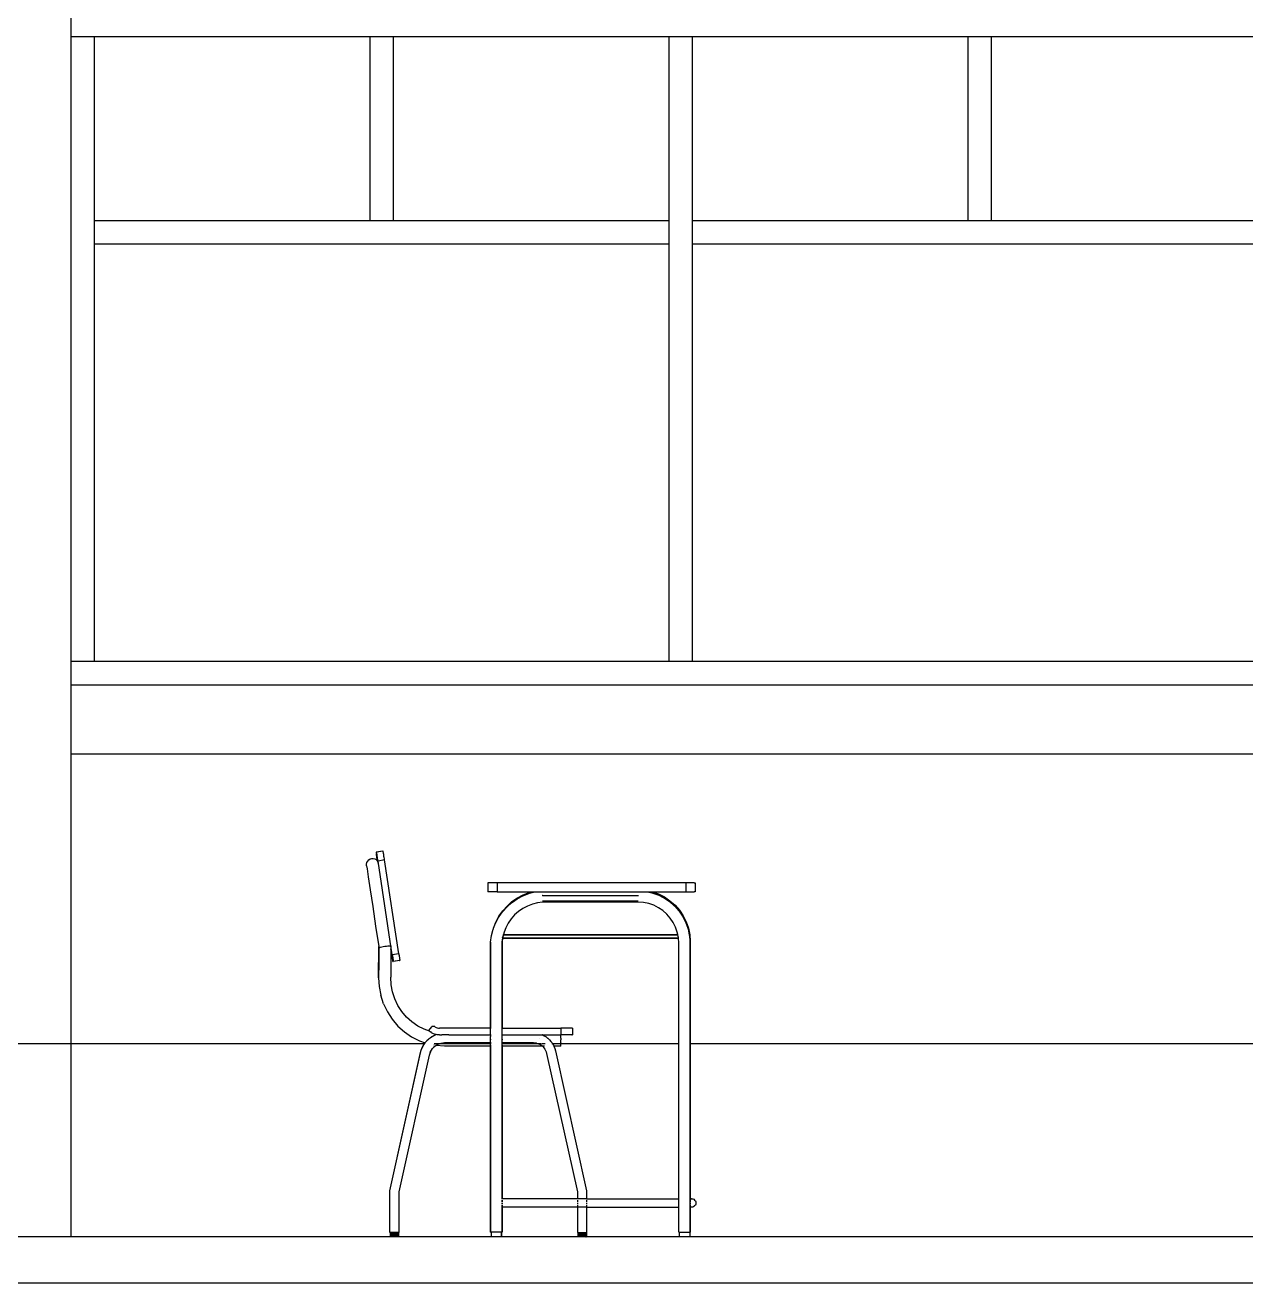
# Model space of a CAD drawing. Header units: metres. Extents: x -16.9 to 18.7, y -3.2 to 1.
# Drawn here: x -11.645 to -8.992, y -3.168 to -0.434 of the extents above; entities that cross this region are included whole.
import ezdxf

# ---------------------------------------------------------------- set-up
doc = ezdxf.new("R2010")
doc.units = ezdxf.units.M
doc.layers.add('SectionCutEdges', color=7, linetype='Continuous')

msp = doc.modelspace()

# ---------------------------------------------------------------- linework, layer by layer
for p, q in [((-11.5449, -0.4591), (-11.5449, -0.4083)), ((-11.4941, -0.4591), (-11.5449, -0.4591)), ((-11.5449, -1.8175), (-11.5449, -0.4591)), ((-11.4941, -0.8591), (-11.4941, -0.4591)), ((-10.8951, -0.4591), (-11.4941, -0.4591)), ((-10.8443, -0.4591), (-10.8951, -0.4591)), ((-10.8951, -0.8591), (-10.8951, -0.4591)), ((-10.8443, -0.8591), (-10.8443, -0.4591)), ((-10.2453, -0.4591), (-10.8443, -0.4591)), ((-10.1945, -0.4591), (-10.2453, -0.4591)), ((-10.2453, -0.8591), (-10.2453, -0.4591)), ((-10.1945, -0.8591), (-10.1945, -0.4591)), ((-9.5955, -0.4591), (-10.1945, -0.4591)), ((-9.5447, -0.4591), (-9.5955, -0.4591)), ((-9.5955, -0.8591), (-9.5955, -0.4591)), ((-9.5447, -0.8591), (-9.5447, -0.4591)), ((-8.9457, -0.4591), (-9.5447, -0.4591)), ((-11.4941, -0.9099), (-11.4941, -0.8591)), ((-10.8951, -0.8591), (-11.4941, -0.8591)), ((-10.8443, -0.8591), (-10.8951, -0.8591)), ((-10.2453, -0.8591), (-10.8443, -0.8591)), ((-10.2453, -0.9099), (-10.2453, -0.8591)), ((-9.5955, -0.8591), (-10.1945, -0.8591)), ((-10.1945, -0.9099), (-10.1945, -0.8591)), ((-9.5447, -0.8591), (-9.5955, -0.8591)), ((-8.9457, -0.8591), (-9.5447, -0.8591)), ((-11.4941, -1.8175), (-11.4941, -0.9099)), ((-10.2453, -0.9099), (-11.4941, -0.9099)), ((-10.2453, -1.8175), (-10.2453, -0.9099)), ((-10.1945, -1.8175), (-10.1945, -0.9099)), ((-8.9457, -0.9099), (-10.1945, -0.9099)), ((-11.5449, -1.8683), (-11.5449, -1.8175)), ((-11.4941, -1.8175), (-11.5449, -1.8175)), ((-10.2453, -1.8175), (-11.4941, -1.8175)), ((-10.1945, -1.8175), (-10.2453, -1.8175)), ((-8.9457, -1.8175), (-10.1945, -1.8175)), ((-11.5449, -1.8683), (-8.8949, -1.8683)), ((-11.5449, -2.0183), (-11.5449, -1.8683)), ((-11.5449, -2.0183), (-8.8949, -2.0183)), ((-11.5449, -2.6483), (-11.5449, -2.0183)), ((-10.8678, -2.2294), (-10.882, -2.2317)), ((-10.8811, -2.2317), (-10.882, -2.2317)), ((-10.882, -2.2317), (-10.882, -2.2319)), ((-10.882, -2.2319), (-10.8819, -2.2324)), ((-10.8819, -2.2324), (-10.8818, -2.2332)), ((-10.8818, -2.2332), (-10.8816, -2.2343)), ((-10.8816, -2.2343), (-10.8814, -2.2358)), ((-10.8802, -2.2438), (-10.8814, -2.2358)), ((-10.8669, -2.2294), (-10.8811, -2.2317)), ((-10.881, -2.2319), (-10.8811, -2.2317)), ((-10.8809, -2.2324), (-10.881, -2.2319)), ((-10.8808, -2.2332), (-10.8809, -2.2324)), ((-10.8806, -2.2344), (-10.8808, -2.2332)), ((-10.8804, -2.2358), (-10.8806, -2.2344)), ((-10.8801, -2.2374), (-10.8804, -2.2358)), ((-10.8798, -2.2394), (-10.8801, -2.2374)), ((-10.8795, -2.2415), (-10.8798, -2.2394)), ((-10.8792, -2.2438), (-10.8795, -2.2415)), ((-10.8669, -2.2294), (-10.8678, -2.2294)), ((-10.8669, -2.2296), (-10.8669, -2.2294)), ((-10.8668, -2.2301), (-10.8669, -2.2296)), ((-10.8666, -2.2309), (-10.8668, -2.2301)), ((-10.8665, -2.232), (-10.8666, -2.2309)), ((-10.8662, -2.2334), (-10.8665, -2.232)), ((-10.866, -2.2351), (-10.8662, -2.2334)), ((-10.8657, -2.237), (-10.866, -2.2351)), ((-10.8653, -2.2392), (-10.8657, -2.237)), ((-10.865, -2.2414), (-10.8653, -2.2392)), ((-10.8646, -2.2438), (-10.865, -2.2414)), ((-10.9029, -2.2578), (-10.9021, -2.2544)), ((-10.9028, -2.2614), (-10.9029, -2.2578)), ((-10.9028, -2.2614), (-10.9019, -2.2679)), ((-10.9021, -2.2544), (-10.9004, -2.2512)), ((-10.9019, -2.2679), (-10.8993, -2.2857)), ((-10.9004, -2.2512), (-10.8981, -2.2486)), ((-10.8981, -2.2486), (-10.8951, -2.2467)), ((-10.8951, -2.2467), (-10.8918, -2.2457)), ((-10.8918, -2.2457), (-10.8884, -2.2456)), ((-10.8884, -2.2456), (-10.885, -2.2465)), ((-10.885, -2.2465), (-10.882, -2.2482)), ((-10.882, -2.2482), (-10.8795, -2.2507)), ((-10.879, -2.2515), (-10.8802, -2.2438)), ((-10.8795, -2.2507), (-10.879, -2.2515)), ((-10.8788, -2.2462), (-10.8792, -2.2438)), ((-10.879, -2.2515), (-10.878, -2.2583)), ((-10.879, -2.2515), (-10.8783, -2.2527)), ((-10.8784, -2.2487), (-10.8788, -2.2462)), ((-10.878, -2.2512), (-10.8784, -2.2487)), ((-10.8639, -2.2489), (-10.878, -2.2512)), ((-10.8469, -2.4549), (-10.878, -2.2512)), ((-10.8642, -2.2463), (-10.8646, -2.2438)), ((-10.8639, -2.2489), (-10.8642, -2.2463)), ((-10.8327, -2.4528), (-10.8639, -2.2489)), ((-10.8993, -2.2857), (-10.8951, -2.3136)), ((-10.8951, -2.3136), (-10.8896, -2.3501)), ((-10.6389, -2.2983), (-10.639, -2.2983)), ((-10.639, -2.2983), (-10.639, -2.3183)), ((-10.6389, -2.3183), (-10.639, -2.3183)), ((-10.6384, -2.2983), (-10.6389, -2.2983)), ((-10.6384, -2.3183), (-10.6389, -2.3183)), ((-10.6375, -2.2983), (-10.6384, -2.2983)), ((-10.6375, -2.3183), (-10.6384, -2.3183)), ((-10.6364, -2.2983), (-10.6375, -2.2983)), ((-10.6364, -2.3183), (-10.6375, -2.3183)), ((-10.6349, -2.2983), (-10.6364, -2.2983)), ((-10.6349, -2.3183), (-10.6364, -2.3183)), ((-10.6332, -2.2983), (-10.6349, -2.2983)), ((-10.6332, -2.3183), (-10.6349, -2.3183)), ((-10.6312, -2.2983), (-10.6332, -2.2983)), ((-10.6312, -2.3183), (-10.6332, -2.3183)), ((-10.629, -2.2983), (-10.6312, -2.2983)), ((-10.629, -2.3183), (-10.6312, -2.3183)), ((-10.6267, -2.2983), (-10.629, -2.2983)), ((-10.6267, -2.3183), (-10.629, -2.3183)), ((-10.6242, -2.2983), (-10.6267, -2.2983)), ((-10.6242, -2.3183), (-10.6267, -2.3183)), ((-10.6216, -2.2983), (-10.6242, -2.2983)), ((-10.6216, -2.3183), (-10.6242, -2.3183)), ((-10.619, -2.2983), (-10.6216, -2.2983)), ((-10.619, -2.3183), (-10.6216, -2.3183)), ((-10.619, -2.2983), (-10.619, -2.3183)), ((-10.209, -2.2983), (-10.619, -2.2983)), ((-10.619, -2.3183), (-10.5451, -2.3183)), ((-10.5633, -2.3269), (-10.55, -2.3217)), ((-10.5626, -2.3246), (-10.5493, -2.3194)), ((-10.55, -2.3217), (-10.5486, -2.3214)), ((-10.5493, -2.3194), (-10.5451, -2.3183)), ((-10.5486, -2.3214), (-10.5371, -2.3183)), ((-10.5451, -2.3183), (-10.5435, -2.3183)), ((-10.5435, -2.3183), (-10.5387, -2.3183)), ((-10.5387, -2.3183), (-10.5371, -2.3183)), ((-10.5371, -2.3183), (-10.5362, -2.3183)), ((-10.5362, -2.3183), (-10.535, -2.3184)), ((-10.535, -2.3183), (-10.5348, -2.3183)), ((-10.535, -2.3184), (-10.5348, -2.3183)), ((-10.5348, -2.3183), (-10.5259, -2.3183)), ((-10.5259, -2.3183), (-10.5218, -2.3183)), ((-10.5218, -2.3183), (-10.3118, -2.3183)), ((-10.3118, -2.3183), (-10.3045, -2.3183)), ((-10.3045, -2.3183), (-10.2976, -2.3183)), ((-10.2976, -2.3183), (-10.2942, -2.3183)), ((-10.2942, -2.3183), (-10.2922, -2.3183)), ((-10.2922, -2.3183), (-10.2831, -2.3202)), ((-10.2922, -2.3183), (-10.2884, -2.3183)), ((-10.2884, -2.3183), (-10.2825, -2.3183)), ((-10.2831, -2.3202), (-10.283, -2.3203)), ((-10.283, -2.3203), (-10.2695, -2.3249)), ((-10.2825, -2.3183), (-10.2825, -2.3183)), ((-10.2825, -2.3183), (-10.2812, -2.3183)), ((-10.2812, -2.3183), (-10.2686, -2.3227)), ((-10.2812, -2.3183), (-10.209, -2.3183)), ((-10.2686, -2.3227), (-10.2555, -2.3292)), ((-10.2064, -2.2983), (-10.209, -2.2983)), ((-10.209, -2.2983), (-10.209, -2.3183)), ((-10.209, -2.3183), (-10.2064, -2.3183)), ((-10.2039, -2.2983), (-10.2064, -2.2983)), ((-10.2064, -2.3183), (-10.2039, -2.3183)), ((-10.2014, -2.2983), (-10.2039, -2.2983)), ((-10.2039, -2.3183), (-10.2014, -2.3183)), ((-10.199, -2.2983), (-10.2014, -2.2983)), ((-10.2014, -2.3183), (-10.199, -2.3183)), ((-10.1969, -2.2983), (-10.199, -2.2983)), ((-10.199, -2.3183), (-10.1969, -2.3183)), ((-10.1949, -2.2983), (-10.1969, -2.2983)), ((-10.1969, -2.3183), (-10.1949, -2.3183)), ((-10.1932, -2.2983), (-10.1949, -2.2983)), ((-10.1949, -2.3183), (-10.1932, -2.3183)), ((-10.1917, -2.2983), (-10.1932, -2.2983)), ((-10.1932, -2.3183), (-10.1917, -2.3183)), ((-10.1906, -2.2983), (-10.1917, -2.2983)), ((-10.1917, -2.3183), (-10.1906, -2.3183)), ((-10.1906, -2.2983), (-10.189, -2.2983)), ((-10.189, -2.3183), (-10.1906, -2.3183)), ((-10.189, -2.2983), (-10.189, -2.3183)), ((-10.8896, -2.3501), (-10.8831, -2.3931)), ((-10.6069, -2.3596), (-10.5975, -2.349)), ((-10.6062, -2.3602), (-10.5982, -2.3513)), ((-10.5982, -2.3513), (-10.5966, -2.3498)), ((-10.5975, -2.349), (-10.5868, -2.3395)), ((-10.5966, -2.3498), (-10.5876, -2.3418)), ((-10.5876, -2.3418), (-10.5859, -2.3406)), ((-10.5868, -2.3395), (-10.5751, -2.3313)), ((-10.5859, -2.3406), (-10.5759, -2.3336)), ((-10.5759, -2.3336), (-10.5746, -2.3329)), ((-10.5751, -2.3313), (-10.5626, -2.3246)), ((-10.5746, -2.3329), (-10.5743, -2.3327)), ((-10.5743, -2.3327), (-10.5633, -2.3269)), ((-10.5531, -2.3491), (-10.5631, -2.3545)), ((-10.5425, -2.3449), (-10.5531, -2.3491)), ((-10.5315, -2.3421), (-10.5425, -2.3449)), ((-10.5203, -2.3405), (-10.5315, -2.3421)), ((-10.5204, -2.326), (-10.5213, -2.3262)), ((-10.5204, -2.326), (-10.5213, -2.3262)), ((-10.5196, -2.3382), (-10.5205, -2.3383)), ((-10.5204, -2.326), (-10.3121, -2.326)), ((-10.5204, -2.326), (-10.3121, -2.326)), ((-10.3126, -2.3405), (-10.5203, -2.3405)), ((-10.3125, -2.3382), (-10.5196, -2.3382)), ((-10.3009, -2.3414), (-10.3126, -2.3405)), ((-10.2897, -2.3438), (-10.3009, -2.3414)), ((-10.2788, -2.3475), (-10.2897, -2.3438)), ((-10.2686, -2.3526), (-10.2788, -2.3475)), ((-10.2695, -2.3249), (-10.2693, -2.325)), ((-10.2693, -2.325), (-10.2567, -2.3313)), ((-10.2567, -2.3313), (-10.2563, -2.3315)), ((-10.2563, -2.3315), (-10.2448, -2.3392)), ((-10.2555, -2.3292), (-10.2434, -2.3374)), ((-10.2448, -2.3392), (-10.2441, -2.3397)), ((-10.2441, -2.3397), (-10.234, -2.3486)), ((-10.2434, -2.3374), (-10.2324, -2.347)), ((-10.234, -2.3486), (-10.2332, -2.3493)), ((-10.2332, -2.3493), (-10.2244, -2.3593)), ((-10.2324, -2.347), (-10.2228, -2.358)), ((-10.6218, -2.3839), (-10.6151, -2.3713)), ((-10.6214, -2.3841), (-10.6158, -2.3736)), ((-10.6158, -2.3736), (-10.6145, -2.3717)), ((-10.6151, -2.3713), (-10.6069, -2.3596)), ((-10.6145, -2.3717), (-10.6077, -2.3619)), ((-10.6077, -2.3619), (-10.6062, -2.3602)), ((-10.5885, -2.377), (-10.595, -2.3864)), ((-10.581, -2.3685), (-10.5885, -2.377)), ((-10.5724, -2.361), (-10.581, -2.3685)), ((-10.5631, -2.3545), (-10.5724, -2.361)), ((-10.2591, -2.359), (-10.2686, -2.3526)), ((-10.2504, -2.3666), (-10.2591, -2.359)), ((-10.2429, -2.3752), (-10.2504, -2.3666)), ((-10.2365, -2.3847), (-10.2429, -2.3752)), ((-10.2244, -2.3593), (-10.2235, -2.3603)), ((-10.2235, -2.3603), (-10.2163, -2.3711)), ((-10.2228, -2.358), (-10.2146, -2.3701)), ((-10.2163, -2.3711), (-10.2154, -2.3724)), ((-10.2154, -2.3724), (-10.2094, -2.3843)), ((-10.2146, -2.3701), (-10.2081, -2.3832)), ((-10.8831, -2.3931), (-10.8764, -2.4372)), ((-10.6314, -2.4132), (-10.6278, -2.3995)), ((-10.6278, -2.3995), (-10.6273, -2.3983)), ((-10.6273, -2.3983), (-10.627, -2.3972)), ((-10.6273, -2.3983), (-10.6269, -2.3972)), ((-10.627, -2.3972), (-10.6218, -2.3839)), ((-10.6269, -2.3972), (-10.6226, -2.3862)), ((-10.6226, -2.3862), (-10.6215, -2.3841)), ((-10.6215, -2.3841), (-10.6214, -2.3841)), ((-10.6041, -2.4059), (-10.6054, -2.4109)), ((-10.6041, -2.4059), (-10.6045, -2.407)), ((-10.6004, -2.3964), (-10.6041, -2.4059)), ((-10.595, -2.3864), (-10.6004, -2.3964)), ((-10.2314, -2.395), (-10.2365, -2.3847)), ((-10.2276, -2.4058), (-10.2314, -2.395)), ((-10.2265, -2.4109), (-10.2276, -2.4058)), ((-10.2094, -2.3843), (-10.2088, -2.3855)), ((-10.2088, -2.3855), (-10.2047, -2.3974)), ((-10.2081, -2.3832), (-10.2033, -2.397)), ((-10.2047, -2.3974), (-10.204, -2.3993)), ((-10.204, -2.3993), (-10.2015, -2.4115)), ((-10.2033, -2.397), (-10.2003, -2.4113)), ((-10.6333, -2.4275), (-10.6314, -2.4132)), ((-10.6333, -2.6145), (-10.6333, -2.4275)), ((-10.6326, -2.6145), (-10.6326, -2.4275)), ((-10.6086, -2.4268), (-10.609, -2.4292)), ((-10.609, -2.4292), (-10.609, -2.6145)), ((-10.6075, -2.4189), (-10.6086, -2.4268)), ((-10.6071, -2.4189), (-10.6082, -2.4269)), ((-10.6082, -2.4269), (-10.6082, -2.6145)), ((-10.608, -2.4189), (-10.6075, -2.4189)), ((-10.6079, -2.4185), (-10.6075, -2.4185)), ((-10.6074, -2.418), (-10.6075, -2.4185)), ((-10.6075, -2.4185), (-10.607, -2.4185)), ((-10.6075, -2.4185), (-10.6075, -2.4189)), ((-10.6075, -2.4189), (-10.6071, -2.4189)), ((-10.6074, -2.418), (-10.6068, -2.4158)), ((-10.607, -2.4185), (-10.6071, -2.4189)), ((-10.6071, -2.4189), (-10.2251, -2.4189)), ((-10.6067, -2.4158), (-10.607, -2.4185)), ((-10.607, -2.4185), (-10.2251, -2.4185)), ((-10.6067, -2.4154), (-10.6068, -2.4158)), ((-10.6065, -2.4144), (-10.6067, -2.4154)), ((-10.6057, -2.4114), (-10.6065, -2.4144)), ((-10.6055, -2.4114), (-10.6063, -2.4144)), ((-10.6056, -2.4109), (-10.6057, -2.4114)), ((-10.6057, -2.4114), (-10.6055, -2.4114)), ((-10.6045, -2.407), (-10.6056, -2.4109)), ((-10.6056, -2.4109), (-10.6054, -2.4109)), ((-10.6054, -2.4109), (-10.6055, -2.4114)), ((-10.6055, -2.4114), (-10.2264, -2.4114)), ((-10.6054, -2.4109), (-10.2265, -2.4109)), ((-10.2264, -2.4114), (-10.2265, -2.4109)), ((-10.2258, -2.4144), (-10.2264, -2.4114)), ((-10.2256, -2.4154), (-10.2258, -2.4144)), ((-10.2255, -2.4158), (-10.2256, -2.4154)), ((-10.2252, -2.417), (-10.2255, -2.4158)), ((-10.2251, -2.4185), (-10.2252, -2.417)), ((-10.2251, -2.4185), (-10.2247, -2.4185)), ((-10.2251, -2.4189), (-10.2251, -2.4185)), ((-10.2243, -2.4288), (-10.2251, -2.4189)), ((-10.2251, -2.4189), (-10.2247, -2.4189)), ((-10.2243, -2.6483), (-10.2243, -2.4288)), ((-10.2015, -2.4115), (-10.2011, -2.4136)), ((-10.2011, -2.4136), (-10.2001, -2.4256)), ((-10.2003, -2.4113), (-10.1992, -2.4256)), ((-10.2001, -2.4256), (-10.2, -2.4279)), ((-10.2, -2.4279), (-10.2, -2.6483)), ((-10.1992, -2.4256), (-10.1992, -2.6483)), ((-10.8768, -2.5048), (-10.8764, -2.4372)), ((-10.8764, -2.4372), (-10.876, -2.4401)), ((-10.876, -2.4401), (-10.8764, -2.4725)), ((-10.876, -2.4401), (-10.8759, -2.4401)), ((-10.8759, -2.4401), (-10.8756, -2.4396)), ((-10.8756, -2.4396), (-10.8743, -2.4391)), ((-10.8743, -2.4391), (-10.8723, -2.4384)), ((-10.8723, -2.4384), (-10.8696, -2.4378)), ((-10.8696, -2.4378), (-10.8665, -2.4371)), ((-10.8665, -2.4371), (-10.8631, -2.4365)), ((-10.8631, -2.4365), (-10.8597, -2.436)), ((-10.8597, -2.436), (-10.8566, -2.4356)), ((-10.8566, -2.4356), (-10.8538, -2.4354)), ((-10.8538, -2.4354), (-10.8517, -2.4354)), ((-10.8517, -2.4354), (-10.8504, -2.4355)), ((-10.8504, -2.4355), (-10.8499, -2.4358)), ((-10.8504, -2.439), (-10.8504, -2.4392)), ((-10.8499, -2.4421), (-10.8504, -2.5039)), ((-10.8499, -2.4358), (-10.8499, -2.4421)), ((-10.8468, -2.4629), (-10.8499, -2.4421)), ((-10.8327, -2.4528), (-10.8469, -2.4549)), ((-10.8469, -2.4549), (-10.8466, -2.4568)), ((-10.8466, -2.4568), (-10.8464, -2.4587)), ((-10.8464, -2.4587), (-10.8461, -2.4605)), ((-10.8461, -2.4605), (-10.8458, -2.4622)), ((-10.8327, -2.4528), (-10.8324, -2.4547)), ((-10.8324, -2.4547), (-10.8321, -2.4566)), ((-10.8321, -2.4566), (-10.8319, -2.4584)), ((-10.8319, -2.4584), (-10.8316, -2.4601)), ((-10.8316, -2.4601), (-10.8314, -2.4617)), ((-10.8764, -2.4725), (-10.8768, -2.5048)), ((-10.8461, -2.4672), (-10.8468, -2.4629)), ((-10.8459, -2.4682), (-10.8461, -2.4672)), ((-10.8458, -2.4689), (-10.8459, -2.4682)), ((-10.8458, -2.4622), (-10.8456, -2.4637)), ((-10.8457, -2.4693), (-10.8458, -2.4689)), ((-10.8458, -2.4694), (-10.8457, -2.4697)), ((-10.8458, -2.4694), (-10.8457, -2.4697)), ((-10.8457, -2.4694), (-10.8457, -2.4693)), ((-10.8457, -2.4694), (-10.8447, -2.4694)), ((-10.8457, -2.4694), (-10.8457, -2.4697)), ((-10.8457, -2.4694), (-10.8457, -2.4697)), ((-10.8456, -2.4637), (-10.8454, -2.4652)), ((-10.8454, -2.4652), (-10.8452, -2.4664)), ((-10.8452, -2.4664), (-10.845, -2.4675)), ((-10.845, -2.4675), (-10.8449, -2.4683)), ((-10.8449, -2.4683), (-10.8448, -2.4689)), ((-10.8315, -2.4674), (-10.8448, -2.4693)), ((-10.8448, -2.4689), (-10.8448, -2.4693)), ((-10.8448, -2.4693), (-10.8447, -2.4694)), ((-10.8305, -2.4674), (-10.8447, -2.4694)), ((-10.8447, -2.4697), (-10.8447, -2.4694)), ((-10.8447, -2.4697), (-10.8447, -2.4694)), ((-10.8315, -2.4674), (-10.8305, -2.4674)), ((-10.8314, -2.4617), (-10.8312, -2.4631)), ((-10.8312, -2.4631), (-10.831, -2.4644)), ((-10.831, -2.4644), (-10.8308, -2.4654)), ((-10.8308, -2.4654), (-10.8307, -2.4663)), ((-10.8307, -2.4663), (-10.8306, -2.4669)), ((-10.8306, -2.4669), (-10.8305, -2.4673)), ((-10.8305, -2.4673), (-10.8305, -2.4674)), ((-10.8768, -2.5048), (-10.8756, -2.5238)), ((-10.8494, -2.5203), (-10.8504, -2.5039)), ((-10.8756, -2.5238), (-10.8719, -2.543)), ((-10.8659, -2.5615), (-10.8719, -2.543)), ((-10.8464, -2.5359), (-10.8494, -2.5203)), ((-10.8414, -2.551), (-10.8464, -2.5359)), ((-10.8659, -2.5615), (-10.8575, -2.579)), ((-10.8346, -2.5653), (-10.8414, -2.551)), ((-10.8261, -2.5785), (-10.8346, -2.5653)), ((-10.8575, -2.579), (-10.8471, -2.5952)), ((-10.8471, -2.5952), (-10.8347, -2.6099)), ((-10.816, -2.5905), (-10.8261, -2.5785)), ((-10.8044, -2.601), (-10.816, -2.5905)), ((-10.8347, -2.6099), (-10.8205, -2.6228)), ((-10.8205, -2.6228), (-10.8049, -2.6336)), ((-10.7917, -2.6099), (-10.8044, -2.601)), ((-10.7779, -2.6169), (-10.7917, -2.6099)), ((-10.7659, -2.6211), (-10.7779, -2.6169)), ((-10.7678, -2.6194), (-10.7612, -2.6116)), ((-10.7659, -2.6211), (-10.7678, -2.6194)), ((-10.7651, -2.6219), (-10.7659, -2.6211)), ((-10.7651, -2.6219), (-10.7636, -2.6229)), ((-10.7617, -2.6242), (-10.7636, -2.6229)), ((-10.7614, -2.6245), (-10.7617, -2.6242)), ((-10.7573, -2.6266), (-10.7614, -2.6245)), ((-10.7607, -2.6113), (-10.7612, -2.6116)), ((-10.7601, -2.6111), (-10.7607, -2.6113)), ((-10.7596, -2.6109), (-10.7601, -2.6111)), ((-10.759, -2.6108), (-10.7596, -2.6109)), ((-10.7583, -2.6107), (-10.759, -2.6108)), ((-10.7577, -2.6106), (-10.7583, -2.6107)), ((-10.7571, -2.6107), (-10.7577, -2.6106)), ((-10.7565, -2.6108), (-10.7571, -2.6107)), ((-10.7559, -2.6109), (-10.7565, -2.6108)), ((-10.7553, -2.6111), (-10.7559, -2.6109)), ((-10.7548, -2.6113), (-10.7553, -2.6111)), ((-10.7542, -2.6116), (-10.7548, -2.6113)), ((-10.7542, -2.6116), (-10.7519, -2.6129)), ((-10.7519, -2.6129), (-10.7493, -2.6137)), ((-10.7493, -2.6137), (-10.7468, -2.6143)), ((-10.7468, -2.6143), (-10.7441, -2.6145)), ((-10.7239, -2.6145), (-10.7441, -2.6145)), ((-10.6333, -2.6145), (-10.7239, -2.6145)), ((-10.6326, -2.6145), (-10.6333, -2.6145)), ((-10.6333, -2.6292), (-10.6333, -2.6145)), ((-10.6317, -2.6145), (-10.6326, -2.6145)), ((-10.609, -2.6145), (-10.6094, -2.6145)), ((-10.6086, -2.6145), (-10.609, -2.6145)), ((-10.609, -2.6145), (-10.609, -2.6292)), ((-10.6082, -2.6145), (-10.6086, -2.6145)), ((-10.6082, -2.6145), (-10.4807, -2.6145)), ((-10.4807, -2.6145), (-10.4807, -2.6292)), ((-10.4774, -2.6145), (-10.4807, -2.6145)), ((-10.4742, -2.6145), (-10.4774, -2.6145)), ((-10.4711, -2.6145), (-10.4742, -2.6145)), ((-10.4681, -2.6145), (-10.4711, -2.6145)), ((-10.4654, -2.6145), (-10.4681, -2.6145)), ((-10.4629, -2.6145), (-10.4654, -2.6145)), ((-10.4607, -2.6145), (-10.4629, -2.6145)), ((-10.4589, -2.6145), (-10.4607, -2.6145)), ((-10.4574, -2.6145), (-10.4589, -2.6145)), ((-10.4564, -2.6145), (-10.4574, -2.6145)), ((-10.4555, -2.6145), (-10.4564, -2.6145)), ((-10.4555, -2.6145), (-10.4555, -2.6292)), ((-11.5449, -2.6483), (-11.7449, -2.6483)), ((-11.5449, -3.0683), (-11.5449, -2.6483)), ((-10.777, -2.6483), (-11.5449, -2.6483)), ((-10.8049, -2.6336), (-10.788, -2.6423)), ((-10.788, -2.6423), (-10.7758, -2.6466)), ((-10.7817, -2.6564), (-10.7788, -2.651)), ((-10.7816, -2.6564), (-10.7787, -2.6511)), ((-10.7788, -2.651), (-10.777, -2.6483)), ((-10.7787, -2.651), (-10.7769, -2.6483)), ((-10.7787, -2.6511), (-10.7787, -2.651)), ((-10.777, -2.6483), (-10.7758, -2.6466)), ((-10.7769, -2.6483), (-10.777, -2.6483)), ((-10.7769, -2.6483), (-10.7757, -2.6466)), ((-10.7766, -2.6483), (-10.7769, -2.6483)), ((-10.7758, -2.6466), (-10.7757, -2.6466)), ((-10.7757, -2.6466), (-10.7754, -2.6462)), ((-10.7757, -2.6466), (-10.7755, -2.6467)), ((-10.7755, -2.6467), (-10.7754, -2.6467)), ((-10.7754, -2.6462), (-10.7753, -2.646)), ((-10.7753, -2.646), (-10.7745, -2.6451)), ((-10.7745, -2.6451), (-10.773, -2.6433)), ((-10.773, -2.6433), (-10.7713, -2.6414)), ((-10.7713, -2.6414), (-10.7709, -2.641)), ((-10.7709, -2.641), (-10.7682, -2.6385)), ((-10.7682, -2.6385), (-10.7674, -2.6378)), ((-10.7674, -2.6378), (-10.7668, -2.6372)), ((-10.7668, -2.6372), (-10.7647, -2.6357)), ((-10.7648, -2.6357), (-10.762, -2.6337)), ((-10.7647, -2.6357), (-10.762, -2.6337)), ((-10.762, -2.6337), (-10.7607, -2.6329)), ((-10.762, -2.6337), (-10.7619, -2.6337)), ((-10.7619, -2.6337), (-10.7606, -2.6329)), ((-10.7606, -2.6329), (-10.7567, -2.6307)), ((-10.753, -2.6281), (-10.7573, -2.6266)), ((-10.7567, -2.6307), (-10.7562, -2.6305)), ((-10.756, -2.6515), (-10.7565, -2.6514)), ((-10.7562, -2.6305), (-10.7517, -2.6285)), ((-10.7532, -2.6483), (-10.7561, -2.6483)), ((-10.7559, -2.6515), (-10.756, -2.6515)), ((-10.7544, -2.6536), (-10.7525, -2.6522)), ((-10.7543, -2.6536), (-10.7524, -2.6522)), ((-10.7514, -2.6284), (-10.753, -2.6281)), ((-10.7525, -2.6522), (-10.7529, -2.6521)), ((-10.7525, -2.6522), (-10.7517, -2.6516)), ((-10.7524, -2.6522), (-10.7525, -2.6522)), ((-10.7524, -2.6522), (-10.7517, -2.6517)), ((-10.7517, -2.6524), (-10.7524, -2.6522)), ((-10.7512, -2.6484), (-10.7523, -2.6483)), ((-10.7517, -2.6285), (-10.7514, -2.6284)), ((-10.7517, -2.6517), (-10.7512, -2.6514)), ((-10.7334, -2.6536), (-10.7517, -2.6524)), ((-10.7488, -2.6289), (-10.7514, -2.6284)), ((-10.7453, -2.6483), (-10.7512, -2.6484)), ((-10.7512, -2.6514), (-10.7499, -2.6506)), ((-10.7499, -2.6506), (-10.748, -2.6495)), ((-10.749, -2.6307), (-10.749, -2.6306)), ((-10.7486, -2.629), (-10.7488, -2.6289)), ((-10.7446, -2.6292), (-10.7486, -2.629)), ((-10.748, -2.6495), (-10.7462, -2.6487)), ((-10.7462, -2.6487), (-10.7461, -2.6487)), ((-10.7461, -2.6487), (-10.7453, -2.6483)), ((-10.7453, -2.6483), (-10.7452, -2.6483)), ((-10.7452, -2.6483), (-10.7446, -2.6481)), ((-10.6333, -2.6483), (-10.7452, -2.6483)), ((-10.744, -2.6292), (-10.7446, -2.6292)), ((-10.7446, -2.6481), (-10.7445, -2.6481)), ((-10.7445, -2.6481), (-10.7411, -2.647)), ((-10.744, -2.6292), (-10.7392, -2.6292)), ((-10.7411, -2.647), (-10.741, -2.647)), ((-10.741, -2.647), (-10.7374, -2.6464)), ((-10.7239, -2.6292), (-10.7392, -2.6292)), ((-10.7374, -2.6464), (-10.7373, -2.6464)), ((-10.7373, -2.6464), (-10.7333, -2.6461)), ((-10.7333, -2.6461), (-10.7332, -2.6461)), ((-10.7332, -2.6461), (-10.6333, -2.6461)), ((-10.7239, -2.6292), (-10.6333, -2.6292)), ((-10.6333, -2.6302), (-10.6333, -2.6292)), ((-10.6333, -2.6292), (-10.6326, -2.6292)), ((-10.6333, -2.6302), (-10.6333, -2.6327)), ((-10.6333, -2.633), (-10.6333, -2.6327)), ((-10.6333, -2.6354), (-10.6333, -2.633)), ((-10.6333, -2.6382), (-10.6333, -2.6354)), ((-10.6333, -2.6399), (-10.6333, -2.6382)), ((-10.6333, -2.6407), (-10.6333, -2.6399)), ((-10.6333, -2.6429), (-10.6333, -2.6407)), ((-10.6333, -2.6434), (-10.6333, -2.6429)), ((-10.6333, -2.6457), (-10.6333, -2.6434)), ((-10.6333, -2.6461), (-10.6333, -2.6457)), ((-10.6333, -2.6461), (-10.6317, -2.6461)), ((-10.6333, -2.6467), (-10.6333, -2.6461)), ((-10.6333, -2.6483), (-10.6333, -2.6467)), ((-10.6333, -2.6496), (-10.6333, -2.6483)), ((-10.6326, -2.6483), (-10.6333, -2.6483)), ((-10.6333, -2.6518), (-10.6333, -2.6496)), ((-10.6333, -2.6536), (-10.6333, -2.6518)), ((-10.6326, -2.6302), (-10.6326, -2.6292)), ((-10.6326, -2.6292), (-10.6317, -2.6292)), ((-10.6326, -2.6399), (-10.6326, -2.6382)), ((-10.6326, -2.6483), (-10.6326, -2.6467)), ((-10.6326, -2.6496), (-10.6326, -2.6483)), ((-10.6317, -2.6483), (-10.6326, -2.6483)), ((-10.6326, -2.6536), (-10.6326, -2.6518)), ((-10.6094, -2.6292), (-10.609, -2.6292)), ((-10.6094, -2.6461), (-10.609, -2.6461)), ((-10.609, -2.6292), (-10.6086, -2.6292)), ((-10.609, -2.6292), (-10.609, -2.6302)), ((-10.609, -2.6302), (-10.609, -2.6327)), ((-10.609, -2.6327), (-10.609, -2.633)), ((-10.609, -2.633), (-10.609, -2.6354)), ((-10.609, -2.6354), (-10.609, -2.6382)), ((-10.609, -2.6382), (-10.609, -2.6399)), ((-10.609, -2.6399), (-10.609, -2.6407)), ((-10.609, -2.6407), (-10.609, -2.6429)), ((-10.609, -2.6429), (-10.609, -2.6434)), ((-10.609, -2.6434), (-10.609, -2.6457)), ((-10.609, -2.6457), (-10.609, -2.6461)), ((-10.609, -2.6461), (-10.5399, -2.6461)), ((-10.609, -2.6461), (-10.609, -2.6467)), ((-10.609, -2.6467), (-10.609, -2.6496)), ((-10.609, -2.6496), (-10.609, -2.6518)), ((-10.609, -2.6518), (-10.609, -2.6536)), ((-10.6086, -2.6292), (-10.6082, -2.6292)), ((-10.6082, -2.6292), (-10.6082, -2.6302)), ((-10.6082, -2.6292), (-10.5347, -2.6292)), ((-10.6082, -2.6382), (-10.6082, -2.6399)), ((-10.6082, -2.6467), (-10.6082, -2.6483)), ((-10.529, -2.6483), (-10.6082, -2.6483)), ((-10.6082, -2.6483), (-10.6082, -2.6496)), ((-10.6082, -2.6518), (-10.6082, -2.6536)), ((-10.5399, -2.6461), (-10.5364, -2.6463)), ((-10.5364, -2.6463), (-10.5341, -2.6467)), ((-10.5347, -2.6292), (-10.5345, -2.6292)), ((-10.5345, -2.6292), (-10.5297, -2.6292)), ((-10.5341, -2.6467), (-10.534, -2.6467)), ((-10.534, -2.6467), (-10.5334, -2.6469)), ((-10.5334, -2.6469), (-10.5332, -2.6469)), ((-10.5332, -2.6469), (-10.5303, -2.6478)), ((-10.5303, -2.6478), (-10.5302, -2.6478)), ((-10.5302, -2.6478), (-10.529, -2.6483)), ((-10.5297, -2.6292), (-10.524, -2.6292)), ((-10.5289, -2.6483), (-10.529, -2.6483)), ((-10.5231, -2.6483), (-10.5289, -2.6483)), ((-10.5289, -2.6483), (-10.5273, -2.6491)), ((-10.5273, -2.6491), (-10.5264, -2.6496)), ((-10.5273, -2.6491), (-10.5272, -2.6491)), ((-10.5272, -2.6491), (-10.5263, -2.6496)), ((-10.5269, -2.6377), (-10.5269, -2.6377)), ((-10.5263, -2.6496), (-10.5244, -2.6507)), ((-10.5244, -2.6507), (-10.5229, -2.6518)), ((-10.524, -2.6292), (-10.5239, -2.6292)), ((-10.5239, -2.6292), (-10.5214, -2.6292)), ((-10.523, -2.6518), (-10.5219, -2.6526)), ((-10.5229, -2.6518), (-10.5219, -2.6525)), ((-10.5187, -2.6483), (-10.5222, -2.6483)), ((-10.5219, -2.6525), (-10.5218, -2.6526)), ((-10.5207, -2.6292), (-10.5214, -2.6292)), ((-10.5207, -2.6292), (-10.5186, -2.6302)), ((-10.5207, -2.6292), (-10.4809, -2.6292)), ((-10.5186, -2.6483), (-10.5187, -2.6483)), ((-10.5186, -2.6302), (-10.5186, -2.6302)), ((-10.5186, -2.6302), (-10.5185, -2.6302)), ((-10.515, -2.6483), (-10.5186, -2.6483)), ((-10.5185, -2.6302), (-10.5184, -2.6302)), ((-10.5184, -2.6302), (-10.5137, -2.6329)), ((-10.5137, -2.6329), (-10.5135, -2.633)), ((-10.5135, -2.633), (-10.5093, -2.6362)), ((-10.5093, -2.6362), (-10.5091, -2.6363)), ((-10.5092, -2.6363), (-10.5054, -2.6399)), ((-10.5091, -2.6363), (-10.5053, -2.6399)), ((-10.5053, -2.6399), (-10.5052, -2.64)), ((-10.5052, -2.64), (-10.5022, -2.6434)), ((-10.5022, -2.6434), (-10.5015, -2.6442)), ((-10.5015, -2.6442), (-10.4998, -2.6467)), ((-10.4992, -2.6483), (-10.5002, -2.6483)), ((-10.4998, -2.6467), (-10.4987, -2.6483)), ((-10.4809, -2.6483), (-10.4987, -2.6483)), ((-10.4987, -2.6483), (-10.4984, -2.6488)), ((-10.4985, -2.6488), (-10.4981, -2.6496)), ((-10.4984, -2.6488), (-10.498, -2.6496)), ((-10.498, -2.6496), (-10.4968, -2.6518)), ((-10.4969, -2.6518), (-10.4959, -2.6536)), ((-10.4968, -2.6518), (-10.4958, -2.6536)), ((-10.4809, -2.6302), (-10.4809, -2.6292)), ((-10.4809, -2.6292), (-10.4807, -2.6292)), ((-10.4809, -2.633), (-10.4809, -2.6302)), ((-10.4809, -2.6363), (-10.4809, -2.633)), ((-10.4809, -2.6363), (-10.4809, -2.6399)), ((-10.4809, -2.6434), (-10.4809, -2.6399)), ((-10.4809, -2.6467), (-10.4809, -2.6434)), ((-10.4809, -2.6467), (-10.4809, -2.6483)), ((-10.4809, -2.6483), (-10.4809, -2.6496)), ((-10.2243, -2.6483), (-10.4809, -2.6483)), ((-10.4809, -2.6518), (-10.4809, -2.6496)), ((-10.4809, -2.6536), (-10.4809, -2.6518)), ((-10.4774, -2.6292), (-10.4807, -2.6292)), ((-10.4742, -2.6292), (-10.4774, -2.6292)), ((-10.4711, -2.6292), (-10.4742, -2.6292)), ((-10.4681, -2.6292), (-10.4711, -2.6292)), ((-10.4654, -2.6292), (-10.4681, -2.6292)), ((-10.4629, -2.6292), (-10.4654, -2.6292)), ((-10.4607, -2.6292), (-10.4629, -2.6292)), ((-10.4589, -2.6292), (-10.4607, -2.6292)), ((-10.4574, -2.6292), (-10.4589, -2.6292)), ((-10.4564, -2.6292), (-10.4574, -2.6292)), ((-10.4564, -2.6292), (-10.4555, -2.6292)), ((-10.2239, -2.6483), (-10.2243, -2.6483)), ((-10.2243, -2.9855), (-10.2243, -2.6483)), ((-10.2, -2.6483), (-10.2004, -2.6483)), ((-10.1992, -2.6483), (-10.2, -2.6483)), ((-10.2, -2.6483), (-10.2, -2.9855)), ((-8.8949, -2.6483), (-10.1992, -2.6483)), ((-10.1992, -2.6483), (-10.1992, -2.9855)), ((-10.8525, -2.9682), (-10.7856, -2.6678)), ((-10.8524, -2.9682), (-10.7855, -2.6679)), ((-10.8323, -2.9706), (-10.766, -2.6731)), ((-10.7856, -2.6678), (-10.784, -2.6622)), ((-10.7855, -2.6678), (-10.7839, -2.6622)), ((-10.7855, -2.6679), (-10.7855, -2.6678)), ((-10.784, -2.6622), (-10.7817, -2.6564)), ((-10.7839, -2.6622), (-10.7816, -2.6565)), ((-10.7839, -2.6622), (-10.7839, -2.6622)), ((-10.7816, -2.6565), (-10.7816, -2.6564)), ((-10.766, -2.6731), (-10.7649, -2.6691)), ((-10.765, -2.6691), (-10.7636, -2.6656)), ((-10.7649, -2.6691), (-10.7635, -2.6656)), ((-10.7636, -2.6656), (-10.7618, -2.6622)), ((-10.7635, -2.6656), (-10.7617, -2.6622)), ((-10.7618, -2.6622), (-10.7617, -2.6621)), ((-10.7617, -2.6622), (-10.7595, -2.6591)), ((-10.7595, -2.6591), (-10.757, -2.6562)), ((-10.7571, -2.6561), (-10.7544, -2.6536)), ((-10.757, -2.6562), (-10.7543, -2.6536)), ((-10.6333, -2.6536), (-10.7334, -2.6536)), ((-10.6333, -3.0583), (-10.6333, -2.6536)), ((-10.6326, -2.6536), (-10.6333, -2.6536)), ((-10.6326, -3.0583), (-10.6326, -2.6536)), ((-10.6317, -2.6536), (-10.6326, -2.6536)), ((-10.609, -2.6536), (-10.6094, -2.6536)), ((-10.609, -2.6536), (-10.609, -2.9855)), ((-10.6086, -2.6536), (-10.609, -2.6536)), ((-10.6082, -2.6536), (-10.6086, -2.6536)), ((-10.6082, -2.6536), (-10.6082, -2.9855)), ((-10.5208, -2.6536), (-10.6082, -2.6536)), ((-10.5219, -2.6526), (-10.5208, -2.6536)), ((-10.5218, -2.6526), (-10.5207, -2.6536)), ((-10.5208, -2.6536), (-10.5195, -2.6548)), ((-10.5207, -2.6536), (-10.5208, -2.6536)), ((-10.5207, -2.6536), (-10.5195, -2.6547)), ((-10.5186, -2.6536), (-10.5207, -2.6536)), ((-10.5195, -2.6547), (-10.5194, -2.6548)), ((-10.5195, -2.6548), (-10.5174, -2.6573)), ((-10.5194, -2.6548), (-10.5173, -2.6572)), ((-10.5185, -2.6536), (-10.5186, -2.6536)), ((-10.5164, -2.6536), (-10.5183, -2.6536)), ((-10.5174, -2.6573), (-10.5155, -2.66)), ((-10.5173, -2.6572), (-10.5173, -2.6573)), ((-10.5173, -2.6573), (-10.5155, -2.6599)), ((-10.5163, -2.6536), (-10.5164, -2.6536)), ((-10.5155, -2.6599), (-10.5154, -2.66)), ((-10.5155, -2.66), (-10.514, -2.6629)), ((-10.5154, -2.66), (-10.5139, -2.6628)), ((-10.514, -2.6629), (-10.5128, -2.6659)), ((-10.5139, -2.6628), (-10.5139, -2.6629)), ((-10.5139, -2.6629), (-10.5126, -2.6659)), ((-10.5128, -2.6659), (-10.5118, -2.6694)), ((-10.5126, -2.6659), (-10.5117, -2.6694)), ((-10.5118, -2.6694), (-10.4447, -2.9706)), ((-10.5117, -2.6694), (-10.4446, -2.9706)), ((-10.5117, -2.6694), (-10.5117, -2.6694)), ((-10.4959, -2.6536), (-10.4961, -2.6536)), ((-10.4959, -2.6536), (-10.4958, -2.6537)), ((-10.4958, -2.6536), (-10.4959, -2.6536)), ((-10.4958, -2.6536), (-10.4957, -2.6537)), ((-10.4809, -2.6536), (-10.4958, -2.6536)), ((-10.4958, -2.6537), (-10.4937, -2.659)), ((-10.4957, -2.6537), (-10.4936, -2.659)), ((-10.4937, -2.659), (-10.4937, -2.659)), ((-10.4936, -2.659), (-10.4922, -2.6641)), ((-10.4922, -2.6641), (-10.4245, -2.9682)), ((-10.8525, -3.0585), (-10.8525, -2.9682)), ((-10.8524, -3.0585), (-10.8524, -2.9682)), ((-10.8323, -3.0585), (-10.8323, -2.9706)), ((-10.4447, -2.9706), (-10.4447, -2.9855)), ((-10.4446, -2.9706), (-10.4446, -2.9855)), ((-10.4246, -2.9682), (-10.4246, -2.9855)), ((-10.4245, -2.9682), (-10.4245, -2.9855)), ((-10.609, -2.9855), (-10.6094, -2.9855)), ((-10.609, -3.0038), (-10.6094, -3.0038)), ((-10.609, -2.9855), (-10.609, -2.9867)), ((-10.6086, -2.9855), (-10.609, -2.9855)), ((-10.609, -2.9882), (-10.609, -2.9923)), ((-10.609, -2.9947), (-10.609, -2.997)), ((-10.609, -2.9992), (-10.609, -3.0026)), ((-10.609, -3.0035), (-10.609, -3.0038)), ((-10.609, -3.0038), (-10.609, -3.0583)), ((-10.6086, -3.0038), (-10.609, -3.0038)), ((-10.6082, -2.9855), (-10.6086, -2.9855)), ((-10.6082, -3.0038), (-10.6086, -3.0038)), ((-10.4447, -2.9855), (-10.6082, -2.9855)), ((-10.6082, -2.9855), (-10.6082, -2.9867)), ((-10.6082, -2.9882), (-10.6082, -2.9923)), ((-10.6082, -2.9947), (-10.6082, -2.997)), ((-10.6082, -2.9992), (-10.6082, -3.0026)), ((-10.6082, -3.0035), (-10.6082, -3.0038)), ((-10.4447, -3.0038), (-10.6082, -3.0038)), ((-10.6082, -3.0038), (-10.6082, -3.0583)), ((-10.4447, -2.9855), (-10.4447, -2.9867)), ((-10.4446, -2.9855), (-10.4447, -2.9855)), ((-10.4447, -2.9882), (-10.4447, -2.9923)), ((-10.4447, -2.9947), (-10.4447, -2.997)), ((-10.4447, -2.9992), (-10.4447, -3.0026)), ((-10.4447, -3.0035), (-10.4447, -3.0038)), ((-10.4447, -3.0038), (-10.4447, -3.0585)), ((-10.4446, -3.0038), (-10.4447, -3.0038)), ((-10.4446, -2.9855), (-10.4446, -2.9867)), ((-10.4442, -2.9855), (-10.4446, -2.9855)), ((-10.4446, -2.9882), (-10.4446, -2.9923)), ((-10.4446, -2.9947), (-10.4446, -2.997)), ((-10.4446, -2.9992), (-10.4446, -3.0026)), ((-10.4446, -3.0035), (-10.4446, -3.0038)), ((-10.4446, -3.0038), (-10.4446, -3.0585)), ((-10.4442, -3.0038), (-10.4446, -3.0038)), ((-10.4432, -2.9855), (-10.4442, -2.9855)), ((-10.4432, -3.0038), (-10.4442, -3.0038)), ((-10.4415, -2.9855), (-10.4432, -2.9855)), ((-10.4415, -3.0038), (-10.4432, -3.0038)), ((-10.4394, -2.9855), (-10.4415, -2.9855)), ((-10.4394, -3.0038), (-10.4415, -3.0038)), ((-10.4369, -2.9855), (-10.4394, -2.9855)), ((-10.4369, -3.0038), (-10.4394, -3.0038)), ((-10.4343, -2.9855), (-10.4369, -2.9855)), ((-10.4343, -3.0038), (-10.4369, -3.0038)), ((-10.4317, -2.9855), (-10.4343, -2.9855)), ((-10.4317, -3.0038), (-10.4343, -3.0038)), ((-10.4293, -2.9855), (-10.4317, -2.9855)), ((-10.4293, -3.0038), (-10.4317, -3.0038)), ((-10.4273, -2.9855), (-10.4293, -2.9855)), ((-10.4273, -3.0038), (-10.4293, -3.0038)), ((-10.4257, -2.9855), (-10.4273, -2.9855)), ((-10.4257, -3.0038), (-10.4273, -3.0038)), ((-10.4248, -2.9855), (-10.4257, -2.9855)), ((-10.4248, -3.0038), (-10.4257, -3.0038)), ((-10.4248, -2.9855), (-10.4246, -2.9855)), ((-10.4248, -3.0038), (-10.4246, -3.0038)), ((-10.4246, -2.9855), (-10.4246, -2.9867)), ((-10.4246, -2.9855), (-10.4245, -2.9855)), ((-10.4246, -2.9882), (-10.4246, -2.9923)), ((-10.4246, -2.9947), (-10.4246, -2.997)), ((-10.4246, -2.9992), (-10.4246, -3.0026)), ((-10.4246, -3.0035), (-10.4246, -3.0038)), ((-10.4246, -3.0038), (-10.4246, -3.0585)), ((-10.4246, -3.0038), (-10.4245, -3.0038)), ((-10.4245, -2.9855), (-10.4245, -2.9867)), ((-10.4245, -2.9855), (-10.2243, -2.9855)), ((-10.4245, -2.9882), (-10.4245, -2.9923)), ((-10.4245, -2.9947), (-10.4245, -2.997)), ((-10.4245, -2.9992), (-10.4245, -3.0026)), ((-10.4245, -3.0035), (-10.4245, -3.0038)), ((-10.4245, -3.0038), (-10.4245, -3.0585)), ((-10.4245, -3.0038), (-10.2243, -3.0038)), ((-10.2239, -2.9855), (-10.2243, -2.9855)), ((-10.2243, -2.9867), (-10.2243, -2.9855)), ((-10.2243, -2.9882), (-10.2243, -2.9867)), ((-10.2243, -2.9923), (-10.2243, -2.9882)), ((-10.2243, -2.9935), (-10.2243, -2.9923)), ((-10.2243, -2.997), (-10.2243, -2.9947)), ((-10.2243, -2.9992), (-10.2243, -2.997)), ((-10.2243, -3.0026), (-10.2243, -2.9992)), ((-10.2243, -3.0029), (-10.2243, -3.0026)), ((-10.2243, -3.0038), (-10.2243, -3.0029)), ((-10.2239, -3.0038), (-10.2243, -3.0038)), ((-10.2243, -3.0583), (-10.2243, -3.0038)), ((-10.2004, -2.9855), (-10.2, -2.9855)), ((-10.2004, -2.9865), (-10.2, -2.9864)), ((-10.2004, -3.0038), (-10.2, -3.0038)), ((-10.2, -2.9855), (-10.1992, -2.9855)), ((-10.2, -2.9855), (-10.2, -2.9864)), ((-10.2, -2.9864), (-10.1992, -2.986)), ((-10.2, -2.9864), (-10.2, -2.9867)), ((-10.2, -2.9867), (-10.2, -2.987)), ((-10.2, -2.987), (-10.2, -2.9923)), ((-10.2, -2.9923), (-10.2, -2.9947)), ((-10.2, -2.9947), (-10.2, -2.997)), ((-10.2, -2.997), (-10.2, -2.9992)), ((-10.2, -2.9992), (-10.2, -3.0026)), ((-10.2, -3.0026), (-10.2, -3.0035)), ((-10.2, -3.0035), (-10.2, -3.0038)), ((-10.2, -3.0038), (-10.2, -3.0583)), ((-10.2, -3.0038), (-10.1992, -3.0038)), ((-10.1992, -2.9855), (-10.1992, -2.986)), ((-10.1963, -2.9855), (-10.1992, -2.9855)), ((-10.1992, -2.986), (-10.1986, -2.9858)), ((-10.1992, -2.986), (-10.1992, -2.9867)), ((-10.1992, -2.9877), (-10.1992, -2.9923)), ((-10.1992, -2.9947), (-10.1992, -2.997)), ((-10.1992, -2.9992), (-10.1992, -3.0026)), ((-10.1992, -3.0035), (-10.1992, -3.0038)), ((-10.1992, -3.0038), (-10.1992, -3.0583)), ((-10.1963, -3.0038), (-10.1992, -3.0038)), ((-10.1986, -2.9858), (-10.1963, -2.9855)), ((-10.1963, -3.0038), (-10.1986, -3.0035)), ((-10.1963, -2.9855), (-10.1939, -2.9858)), ((-10.1939, -3.0035), (-10.1963, -3.0038)), ((-10.1939, -2.9858), (-10.1917, -2.9867)), ((-10.1917, -3.0026), (-10.1939, -3.0035)), ((-10.1917, -2.9867), (-10.1898, -2.9882)), ((-10.1898, -3.0011), (-10.1917, -3.0026)), ((-10.1898, -2.9882), (-10.1883, -2.9901)), ((-10.1883, -2.9992), (-10.1898, -3.0011)), ((-10.1883, -2.9901), (-10.1874, -2.9923)), ((-10.1874, -2.997), (-10.1883, -2.9992)), ((-10.1874, -2.9923), (-10.1871, -2.9947)), ((-10.1871, -2.9947), (-10.1874, -2.997)), ((-10.8524, -3.0585), (-10.8525, -3.0585)), ((-10.8522, -3.0585), (-10.8524, -3.0585)), ((-10.8521, -3.0585), (-10.8522, -3.0585)), ((-10.8514, -3.0585), (-10.8521, -3.0585)), ((-10.8514, -3.0585), (-10.8514, -3.0683)), ((-10.8514, -3.0585), (-10.8513, -3.0585)), ((-10.8513, -3.0585), (-10.8513, -3.0683)), ((-10.8511, -3.0585), (-10.8513, -3.0585)), ((-10.851, -3.0585), (-10.8511, -3.0585)), ((-10.851, -3.0585), (-10.851, -3.0683)), ((-10.8502, -3.0585), (-10.851, -3.0585)), ((-10.8502, -3.0585), (-10.8502, -3.0683)), ((-10.8496, -3.0585), (-10.8502, -3.0585)), ((-10.8488, -3.0585), (-10.8496, -3.0585)), ((-10.8488, -3.0585), (-10.8488, -3.0683)), ((-10.8475, -3.0585), (-10.8488, -3.0585)), ((-10.847, -3.0585), (-10.8475, -3.0585)), ((-10.847, -3.0585), (-10.847, -3.0683)), ((-10.8451, -3.0585), (-10.847, -3.0585)), ((-10.8448, -3.0585), (-10.8451, -3.0585)), ((-10.8448, -3.0585), (-10.8448, -3.0683)), ((-10.8425, -3.0585), (-10.8448, -3.0585)), ((-10.8425, -3.0585), (-10.8425, -3.0683)), ((-10.8402, -3.0585), (-10.8425, -3.0585)), ((-10.8402, -3.0585), (-10.8402, -3.0683)), ((-10.8399, -3.0585), (-10.8402, -3.0585)), ((-10.838, -3.0585), (-10.8399, -3.0585)), ((-10.838, -3.0585), (-10.838, -3.0683)), ((-10.8375, -3.0585), (-10.838, -3.0585)), ((-10.8361, -3.0585), (-10.8375, -3.0585)), ((-10.8361, -3.0585), (-10.8361, -3.0683)), ((-10.8354, -3.0585), (-10.8361, -3.0585)), ((-10.8347, -3.0585), (-10.8354, -3.0585)), ((-10.8347, -3.0585), (-10.8347, -3.0683)), ((-10.8337, -3.0585), (-10.8347, -3.0585)), ((-10.8337, -3.0585), (-10.8337, -3.0683)), ((-10.8337, -3.0585), (-10.8335, -3.0585)), ((-10.8335, -3.0585), (-10.8335, -3.0683)), ((-10.8334, -3.0585), (-10.8335, -3.0585)), ((-10.8334, -3.0585), (-10.8334, -3.0683)), ((-10.8328, -3.0585), (-10.8334, -3.0585)), ((-10.8327, -3.0585), (-10.8328, -3.0585)), ((-10.8323, -3.0585), (-10.8327, -3.0585)), ((-10.6333, -3.0583), (-10.6326, -3.0583)), ((-10.6326, -3.0583), (-10.632, -3.0583)), ((-10.6317, -3.0583), (-10.632, -3.0583)), ((-10.632, -3.0583), (-10.632, -3.0683)), ((-10.6317, -3.0583), (-10.6317, -3.0583)), ((-10.6306, -3.0583), (-10.6317, -3.0583)), ((-10.6298, -3.0583), (-10.6306, -3.0583)), ((-10.6288, -3.0583), (-10.6298, -3.0583)), ((-10.6273, -3.0583), (-10.6288, -3.0583)), ((-10.6266, -3.0583), (-10.6273, -3.0583)), ((-10.6243, -3.0583), (-10.6266, -3.0583)), ((-10.624, -3.0583), (-10.6243, -3.0583)), ((-10.6212, -3.0583), (-10.624, -3.0583)), ((-10.6183, -3.0583), (-10.6212, -3.0583)), ((-10.618, -3.0583), (-10.6183, -3.0583)), ((-10.6157, -3.0583), (-10.618, -3.0583)), ((-10.6151, -3.0583), (-10.6157, -3.0583)), ((-10.6135, -3.0583), (-10.6151, -3.0583)), ((-10.6125, -3.0583), (-10.6135, -3.0583)), ((-10.6117, -3.0583), (-10.6125, -3.0583)), ((-10.6107, -3.0583), (-10.6117, -3.0583)), ((-10.6106, -3.0583), (-10.6107, -3.0583)), ((-10.6103, -3.0583), (-10.6106, -3.0583)), ((-10.6103, -3.0583), (-10.6103, -3.0683)), ((-10.6103, -3.0583), (-10.6096, -3.0583)), ((-10.6096, -3.0583), (-10.6094, -3.0583)), ((-10.6093, -3.0583), (-10.6094, -3.0583)), ((-10.6093, -3.0583), (-10.6093, -3.0683)), ((-10.6093, -3.0583), (-10.609, -3.0583)), ((-10.6086, -3.0583), (-10.609, -3.0583)), ((-10.6086, -3.0583), (-10.6082, -3.0583)), ((-10.4447, -3.0585), (-10.4446, -3.0585)), ((-10.4446, -3.0585), (-10.4442, -3.0585)), ((-10.4442, -3.0585), (-10.444, -3.0585)), ((-10.444, -3.0585), (-10.444, -3.0683)), ((-10.444, -3.0585), (-10.4439, -3.0585)), ((-10.4439, -3.0585), (-10.4439, -3.0683)), ((-10.4439, -3.0585), (-10.4436, -3.0585)), ((-10.4436, -3.0585), (-10.4436, -3.0683)), ((-10.4436, -3.0585), (-10.4432, -3.0585)), ((-10.4432, -3.0585), (-10.4426, -3.0585)), ((-10.4426, -3.0585), (-10.4426, -3.0683)), ((-10.4426, -3.0585), (-10.4415, -3.0585)), ((-10.4415, -3.0585), (-10.441, -3.0585)), ((-10.441, -3.0585), (-10.441, -3.0683)), ((-10.441, -3.0585), (-10.4394, -3.0585)), ((-10.4394, -3.0585), (-10.4391, -3.0585)), ((-10.4391, -3.0585), (-10.4391, -3.0683)), ((-10.4391, -3.0585), (-10.4369, -3.0585)), ((-10.4369, -3.0585), (-10.4368, -3.0585)), ((-10.4368, -3.0585), (-10.4368, -3.0683)), ((-10.4368, -3.0585), (-10.4343, -3.0585)), ((-10.4343, -3.0585), (-10.4343, -3.0683)), ((-10.4343, -3.0585), (-10.4319, -3.0585)), ((-10.4319, -3.0585), (-10.4319, -3.0683)), ((-10.4319, -3.0585), (-10.4317, -3.0585)), ((-10.4317, -3.0585), (-10.4297, -3.0585)), ((-10.4297, -3.0585), (-10.4297, -3.0683)), ((-10.4297, -3.0585), (-10.4293, -3.0585)), ((-10.4293, -3.0585), (-10.4278, -3.0585)), ((-10.4278, -3.0585), (-10.4278, -3.0683)), ((-10.4278, -3.0585), (-10.4273, -3.0585)), ((-10.4273, -3.0585), (-10.4263, -3.0585)), ((-10.4263, -3.0585), (-10.4263, -3.0683)), ((-10.4263, -3.0585), (-10.4257, -3.0585)), ((-10.4257, -3.0585), (-10.4253, -3.0585)), ((-10.4253, -3.0585), (-10.4253, -3.0683)), ((-10.4253, -3.0585), (-10.4252, -3.0585)), ((-10.4252, -3.0585), (-10.4252, -3.0683)), ((-10.4248, -3.0585), (-10.4252, -3.0585)), ((-10.4246, -3.0585), (-10.4248, -3.0585)), ((-10.4246, -3.0585), (-10.4245, -3.0585)), ((-10.2239, -3.0583), (-10.2243, -3.0583)), ((-10.2239, -3.0583), (-10.2237, -3.0583)), ((-10.2237, -3.0583), (-10.2237, -3.0683)), ((-10.2233, -3.0583), (-10.2237, -3.0583)), ((-10.2233, -3.0583), (-10.2227, -3.0583)), ((-10.2227, -3.0583), (-10.2221, -3.0583)), ((-10.2221, -3.0583), (-10.2208, -3.0583)), ((-10.2208, -3.0583), (-10.2203, -3.0583)), ((-10.2203, -3.0583), (-10.2183, -3.0583)), ((-10.2183, -3.0583), (-10.2179, -3.0583)), ((-10.2179, -3.0583), (-10.2153, -3.0583)), ((-10.2153, -3.0583), (-10.2151, -3.0583)), ((-10.2151, -3.0583), (-10.2122, -3.0583)), ((-10.2122, -3.0583), (-10.2092, -3.0583)), ((-10.2092, -3.0583), (-10.209, -3.0583)), ((-10.209, -3.0583), (-10.2064, -3.0583)), ((-10.2064, -3.0583), (-10.2061, -3.0583)), ((-10.2061, -3.0583), (-10.204, -3.0583)), ((-10.204, -3.0583), (-10.2035, -3.0583)), ((-10.2035, -3.0583), (-10.2022, -3.0583)), ((-10.2022, -3.0583), (-10.2016, -3.0583)), ((-10.2016, -3.0583), (-10.201, -3.0583)), ((-10.201, -3.0583), (-10.2006, -3.0583)), ((-10.2006, -3.0583), (-10.2005, -3.0583)), ((-10.2006, -3.0583), (-10.2006, -3.0683)), ((-10.2005, -3.0583), (-10.2005, -3.0683)), ((-10.2005, -3.0583), (-10.2004, -3.0583)), ((-10.2, -3.0583), (-10.2004, -3.0583)), ((-10.1992, -3.0583), (-10.2, -3.0583))]:
    msp.add_line(p, q)
at = {"layer": 'SectionCutEdges'}
for p, q in [((-11.5449, -3.0683), (-11.7449, -3.0683)), ((-10.8514, -3.0683), (-11.5449, -3.0683)), ((-10.8513, -3.0683), (-10.8514, -3.0683)), ((-10.851, -3.0683), (-10.8513, -3.0683)), ((-10.8502, -3.0683), (-10.851, -3.0683)), ((-10.8488, -3.0683), (-10.8502, -3.0683)), ((-10.847, -3.0683), (-10.8488, -3.0683)), ((-10.8448, -3.0683), (-10.847, -3.0683)), ((-10.8425, -3.0683), (-10.8448, -3.0683)), ((-10.8402, -3.0683), (-10.8425, -3.0683)), ((-10.838, -3.0683), (-10.8402, -3.0683)), ((-10.8361, -3.0683), (-10.838, -3.0683)), ((-10.8347, -3.0683), (-10.8361, -3.0683)), ((-10.8337, -3.0683), (-10.8347, -3.0683)), ((-10.8335, -3.0683), (-10.8337, -3.0683)), ((-10.8334, -3.0683), (-10.8335, -3.0683)), ((-10.632, -3.0683), (-10.8334, -3.0683)), ((-10.6317, -3.0683), (-10.632, -3.0683)), ((-10.6306, -3.0683), (-10.6317, -3.0683)), ((-10.6288, -3.0683), (-10.6306, -3.0683)), ((-10.6266, -3.0683), (-10.6288, -3.0683)), ((-10.624, -3.0683), (-10.6266, -3.0683)), ((-10.6212, -3.0683), (-10.624, -3.0683)), ((-10.6183, -3.0683), (-10.6212, -3.0683)), ((-10.6157, -3.0683), (-10.6183, -3.0683)), ((-10.6135, -3.0683), (-10.6157, -3.0683)), ((-10.6117, -3.0683), (-10.6135, -3.0683)), ((-10.6107, -3.0683), (-10.6117, -3.0683)), ((-10.6103, -3.0683), (-10.6107, -3.0683)), ((-10.6096, -3.0683), (-10.6103, -3.0683)), ((-10.6093, -3.0683), (-10.6096, -3.0683)), ((-10.444, -3.0683), (-10.6093, -3.0683)), ((-10.4439, -3.0683), (-10.444, -3.0683)), ((-10.4436, -3.0683), (-10.4439, -3.0683)), ((-10.4426, -3.0683), (-10.4436, -3.0683)), ((-10.441, -3.0683), (-10.4426, -3.0683)), ((-10.4391, -3.0683), (-10.441, -3.0683)), ((-10.4368, -3.0683), (-10.4391, -3.0683)), ((-10.4343, -3.0683), (-10.4368, -3.0683)), ((-10.4319, -3.0683), (-10.4343, -3.0683)), ((-10.4297, -3.0683), (-10.4319, -3.0683)), ((-10.4278, -3.0683), (-10.4297, -3.0683)), ((-10.4263, -3.0683), (-10.4278, -3.0683)), ((-10.4263, -3.0683), (-10.4253, -3.0683)), ((-10.4252, -3.0683), (-10.4253, -3.0683)), ((-10.2237, -3.0683), (-10.4252, -3.0683)), ((-10.2233, -3.0683), (-10.2237, -3.0683)), ((-10.2221, -3.0683), (-10.2233, -3.0683)), ((-10.2203, -3.0683), (-10.2221, -3.0683)), ((-10.2179, -3.0683), (-10.2203, -3.0683)), ((-10.2151, -3.0683), (-10.2179, -3.0683)), ((-10.2122, -3.0683), (-10.2151, -3.0683)), ((-10.2092, -3.0683), (-10.2122, -3.0683)), ((-10.2064, -3.0683), (-10.2092, -3.0683)), ((-10.204, -3.0683), (-10.2064, -3.0683)), ((-10.2022, -3.0683), (-10.204, -3.0683)), ((-10.201, -3.0683), (-10.2022, -3.0683)), ((-10.2006, -3.0683), (-10.201, -3.0683)), ((-10.2005, -3.0683), (-10.2006, -3.0683)), ((-8.8949, -3.0683), (-10.2005, -3.0683)), ((-15.5499, -3.1683), (-7.6699, -3.1683))]:
    msp.add_line(p, q, dxfattribs=at)

doc.saveas('drawing.dxf')
